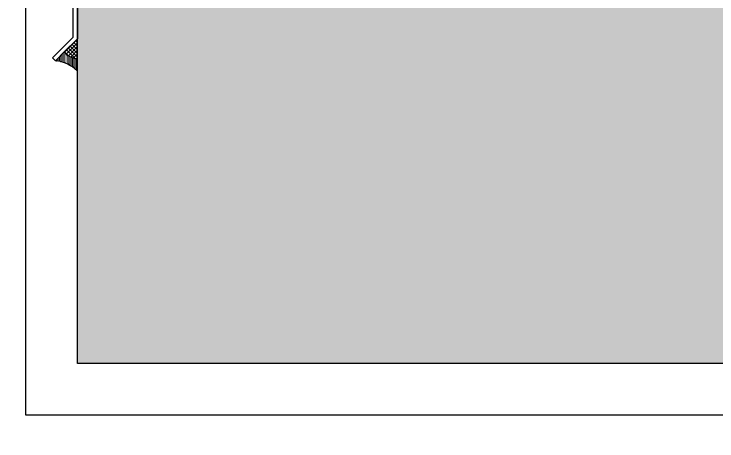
# Model space of a CAD drawing. Header units: inches. Extents: x 21 to 32698, y 13 to 3712.
# Drawn here: x 25432.65 to 25466.68, y 2553.33 to 2574.01 of the extents above; entities that cross this region are included whole.
import ezdxf

# ---------------------------------------------------------------- set-up
doc = ezdxf.new("R2010")
doc.units = ezdxf.units.IN
doc.header["$MEASUREMENT"] = 0
for name, color, linetype, lineweight in [('Z_MİM_-KM-PATTERN-00', 8, 'Continuous', 25), ('Z_MİM_-KM-STRC-CONCRETE', 8, 'Continuous', 25), ('Z_MİM_-KM-WALL-PLASTER', 8, 'Continuous', 25), ('Z_MİM_MYM_butil mastik', 8, 'Continuous', 25), ('Z_MİM_MYM_galvaniz levha', 8, 'Continuous', 25)]:
    doc.layers.add(name, color=color, linetype=linetype, lineweight=lineweight)

msp = doc.modelspace()

# ---------------------------------------------------------------- hatches: boundary and pattern name
at = {"layer": 'Z_MİM_-KM-PATTERN-00', "ltscale": 1.5}
msp.add_hatch(color=256, dxfattribs=at).paths.add_polyline_path([(25479.714, 921.784), (25495.714, 921.784), (25495.714, 2642.084), (25480.714, 2642.084), (25480.714, 2582.084), (25435.714, 2582.084), (25435.714, 2557.084), (25480.714, 2557.084), (25480.714, 2127.083), (25435.714, 2127.083), (25435.714, 2102.083), (25480.714, 2102.083), (25480.714, 1882.084), (25435.714, 1882.084), (25435.714, 1857.084), (25480.714, 1857.084), (25480.714, 1662.084), (25435.714, 1662.084), (25435.714, 1637.084), (25479.714, 1637.084), (25479.714, 1037.083), (25435.714, 1037.083), (25435.714, 1012.083), (25479.714, 1012.083)])
at = {"layer": 'Z_MİM_MYM_butil mastik'}
h = msp.add_hatch(dxfattribs=at)
h.set_pattern_fill('ANSI37', color=256, scale=0.04, angle=270, style=0)
h.set_pattern_definition([(315, (21675.51775, 40569.88225), (0.0898025612, 0.0898025612), []), (45, (21675.51775, 40569.88225), (-0.0898025612, 0.0898025612), [])])
edge = h.paths.add_edge_path()
edge.add_arc((25435.655, 2572.726), 0.061, 31.4968, 61.2916)
edge.add_arc((25435.683, 2572.776), 0.00316, 61.2916, 135.1698)
edge.add_line((25435.68, 2572.779), (25435.095, 2572.19))
edge.add_arc((25435.154, 2572.161), 0.0652, 154.214, 226.6401)
edge.add_arc((25435.779, 2572.823), 0.976, 226.6401, 261.788)
edge.add_arc((25435.649, 2571.922), 0.0652, 261.788, 334.214)
edge.add_line((25435.707, 2571.894), (25435.707, 2572.756))
edge.add_arc((25435.704, 2572.756), 0.00316, 0, 31.4968)
h = msp.add_hatch(dxfattribs=at)
h.set_pattern_fill('DOTS', color=256, scale=0.04, angle=270, style=0)
h.set_pattern_definition([(270, (21675.517746, 40569.882254), (0.0635, -0.03175), [0, -0.0635])])
edge = h.paths.add_edge_path()
edge.add_arc((25434.497, 2569.998), 1.747, 46.1456, 85.0881)
edge.add_line((25434.647, 2571.739), (25435.095, 2572.19))
edge.add_arc((25435.154, 2572.161), 0.0652, 154.214, 226.6401)
edge.add_arc((25435.779, 2572.823), 0.976, 226.6401, 261.788)
edge.add_arc((25435.649, 2571.922), 0.0652, 261.788, 334.214)
edge.add_line((25435.707, 2571.894), (25435.707, 2571.258))

# ---------------------------------------------------------------- linework, layer by layer
at = {"layer": 'Z_MİM_-KM-STRC-CONCRETE'}
msp.add_lwpolyline([(25480.714, 1882.084), (25480.714, 2102.083), (25435.714, 2102.083), (25435.714, 2127.083), (25480.714, 2127.083), (25480.714, 2557.084), (25435.714, 2557.084), (25435.714, 2582.084), (25480.714, 2582.084), (25480.714, 2642.084), (25495.714, 2642.084), (25495.714, 2582.084), (25495.714, 2582.084), (25495.714, 1012.083)], dxfattribs=at)
at = {"layer": 'Z_MİM_-KM-WALL-PLASTER'}
msp.add_lwpolyline([(25499.714, 2554.584), (25433.214, 2554.584), (25433.214, 2584.584)], dxfattribs=at)
at = {"layer": 'Z_MİM_MYM_butil mastik', "linetype": 'ByBlock'}
for points in [[(25435.707, 2572.758, 0.130742), (25435.684, 2572.779, 0.334005), (25435.68, 2572.779), (25435.095, 2572.19, 0.326976), (25435.109, 2572.114, 0.154575), (25435.639, 2571.858, 0.326976), (25435.707, 2571.894), (25435.707, 2572.756, 0.138302)], [(25435.707, 2571.258, 0.171573), (25434.647, 2571.739), (25435.095, 2572.19, 0.326976), (25435.109, 2572.114, 0.154575), (25435.639, 2571.858, 0.326976), (25435.707, 2571.894)]]:
    msp.add_lwpolyline(points, format="xyb", close=True, dxfattribs=at)
at = {"layer": 'Z_MİM_MYM_galvaniz levha'}
msp.add_lwpolyline([(25432.788, 2583.896, -0.414214), (25432.788, 2583.896), (25432.647, 2584.038, -0.414214), (25432.647, 2584.038), (25433.714, 2585.099), (25435.714, 2585.099), (25435.714, 2572.799, 0.667116), (25435.714, 2572.799), (25434.647, 2571.739, -0.414214), (25434.647, 2571.739), (25434.506, 2571.881), (25435.514, 2572.883), (25435.514, 2584.899), (25433.796, 2584.899), (25432.788, 2583.896)], format="xyb", dxfattribs=at)

doc.saveas('drawing.dxf')
